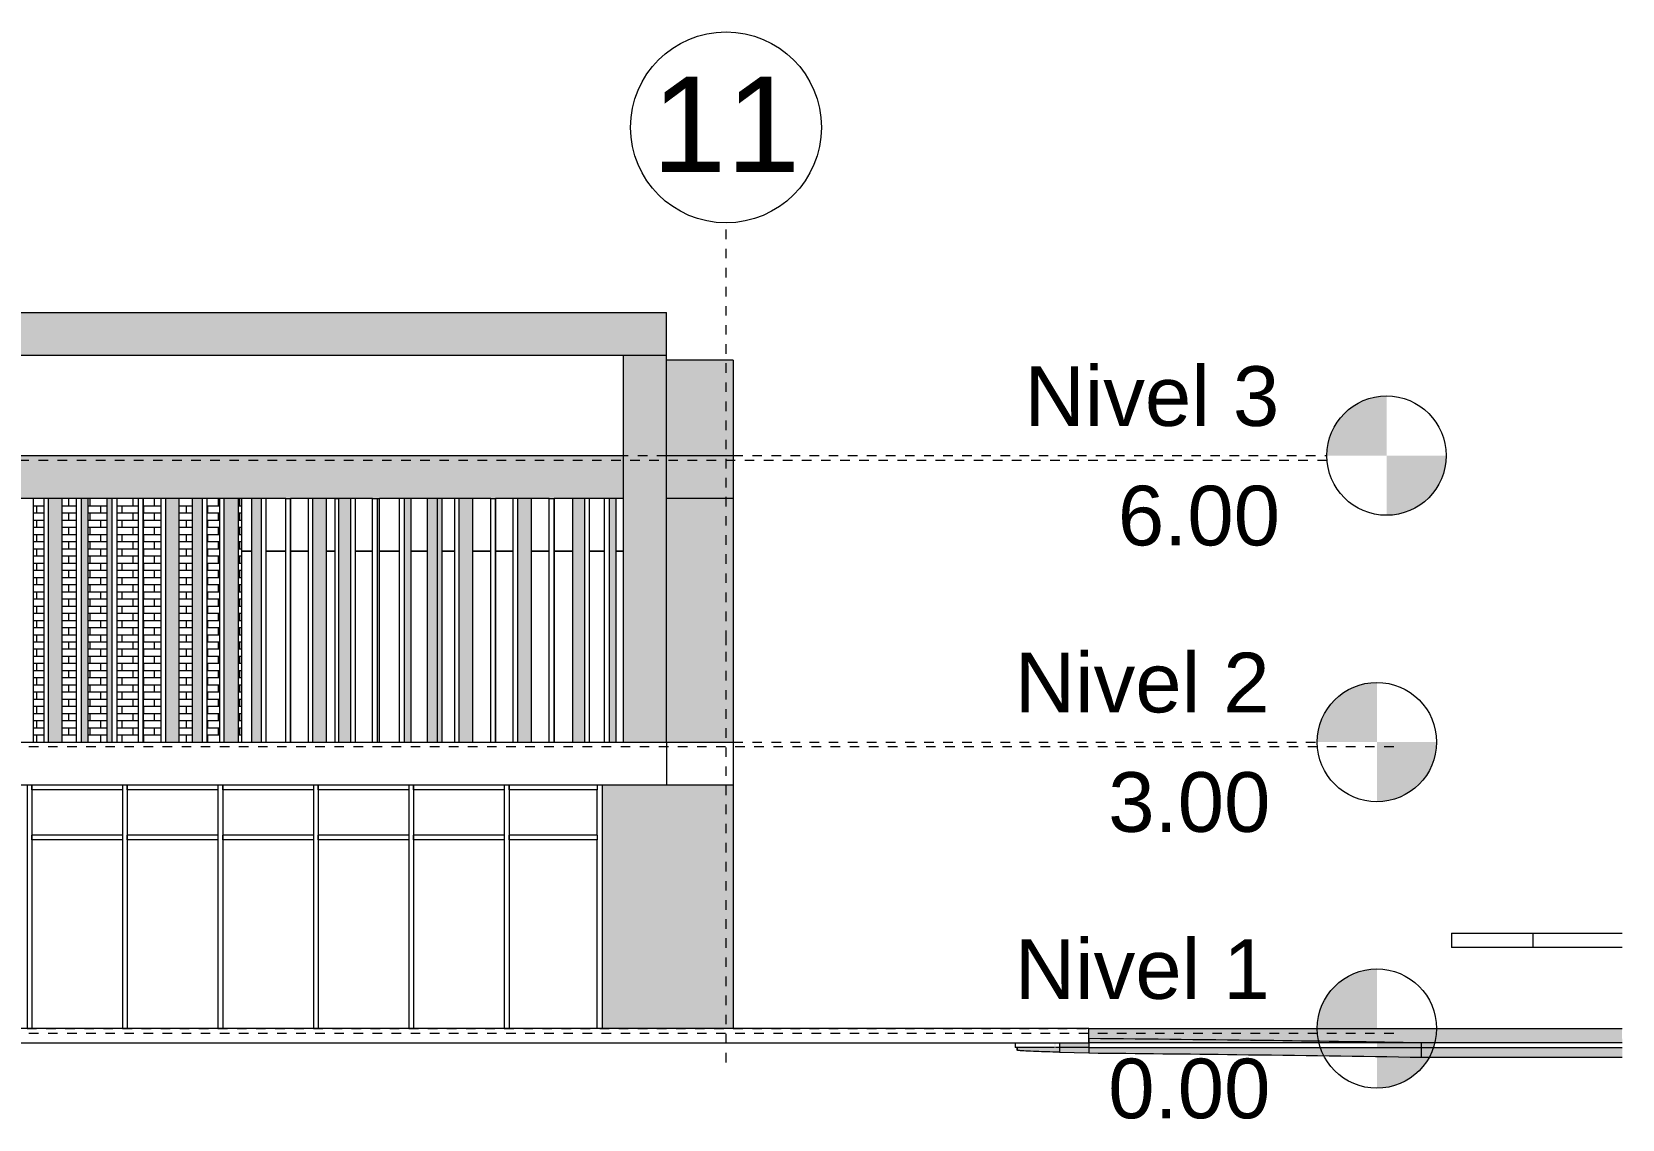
# Model space of a CAD drawing. Header units: metres. Extents: x 40 to 358, y -13 to 19.
# Drawn here: x 341.55 to 358.22, y -2.95 to 8.44 of the extents above; entities that cross this region are included whole.
import ezdxf

# ---------------------------------------------------------------- set-up
doc = ezdxf.new("R2010")
doc.units = ezdxf.units.M
doc.linetypes.add('Eje', pattern=[0.015, 0.003, -0.003, 0.006, -0.003])
doc.linetypes.add('LíneaDeRejilla', pattern=[0.021, 0.012, -0.003, 0.003, -0.003])
for name, color, linetype, lineweight in [('A-FLOR', 192, 'Continuous', 18), ('A-FLOR-LEVL', 51, 'Continuous', 18), ('A-MURO', 113, 'Continuous', 9), ('A-MURO-ACHU', 111, 'Continuous', 9), ('A-PISO', 51, 'Continuous', 9), ('A-PISO-ACHU', 8, 'Continuous', 9), ('A-PISO-RAMP', 51, 'Continuous', 5), ('A-TEXT-NIVL', 51, 'Continuous', 5), ('A-VENT-CORT', 52, 'Continuous', 5), ('A-VENT-CORT-MARC', 51, 'Continuous', 5), ('S-REJI', 1, 'Continuous', 5), ('S-REJI-IDEN', 1, 'Continuous', 5)]:
    doc.layers.add(name, color=color, linetype=linetype, lineweight=lineweight)
doc.styles.add('Arial', font='arial.ttf', dxfattribs={"height": 0.625})
doc.styles.add('Arial_1', font='arial.ttf', dxfattribs={"height": 1})

# ---------------------------------------------------------------- blocks, each defined once
blk = doc.blocks.new('Ramp - Ramp-1384892-Fachada Oriental')
at = {"layer": 'A-PISO-RAMP'}
for points in [[(57.88, -2.247), (57.88, -2.2), (57.838, -2.2), (57.838, -2.15), (57.83, -2.15), (57.83, -2.2), (57.438, -2.2), (57.439, -2.227), (57.46, -2.231), (57.552, -2.237), (57.79, -2.245), (57.859, -2.247)], [(58.189, -2.255), (58.188, -2.15), (57.88, -2.15), (57.88, -2.247), (58.034, -2.251)], [(63.777, -2.3), (63.777, -2.2), (61.674, -2.2), (61.674, -2.3), (63.17, -2.3)]]:
    blk.add_hatch(color=256, dxfattribs=at).paths.add_polyline_path(points, flags=0)
h = blk.add_hatch(color=256, dxfattribs=at)
h.paths.add_polyline_path([(61.765, -2.15), (63.777, -2.147), (63.774, -2), (58.188, -2.003), (58.188, -2.055), (58.188, -2.058), (58.189, -2.105), (60.159, -2.127), (61.734, -2.15)], flags=0)
h.paths.add_polyline_path([(61.579, -2.148), (61.579, -2.148), (61.655, -2.148)], flags=0)
h.paths.add_polyline_path([(61.882, -2.139), (61.882, -2.139), (61.889, -2.139)], flags=0)
h.paths.add_polyline_path([(63.675, -2.12), (63.675, -2.12), (63.701, -2.12)], flags=0)
h.paths.add_polyline_path([(60.692, -2.115), (60.692, -2.115), (60.687, -2.115)], flags=0)
h.paths.add_polyline_path([(60.193, -2.11), (60.193, -2.11), (60.207, -2.11)], flags=0)
h.paths.add_polyline_path([(59.06, -2.083), (59.06, -2.083), (59.069, -2.083)], flags=0)
h.paths.add_polyline_path([(60.518, -2.07), (60.518, -2.07), (60.522, -2.07)], flags=0)
h.paths.add_polyline_path([(59.147, -2.067), (59.147, -2.067), (59.203, -2.067)], flags=0)
h.paths.add_polyline_path([(59.361, -2.055), (59.361, -2.055), (59.373, -2.055)], flags=0)
h.paths.add_polyline_path([(61.353, -2.04), (61.353, -2.04), (61.376, -2.04)], flags=0)
h.paths.add_polyline_path([(60.33, -2.031), (60.33, -2.031), (60.343, -2.031)], flags=0)
h.paths.add_polyline_path([(62.075, -2.029), (62.075, -2.029), (62.101, -2.029)], flags=0)
h.paths.add_polyline_path([(62.054, -2.029), (62.054, -2.029), (62.066, -2.029)], flags=0)
h.paths.add_polyline_path([(61.554, -2.023), (61.554, -2.023), (61.562, -2.023)], flags=0)
h.paths.add_polyline_path([(62.802, -2.008), (62.802, -2.008), (62.818, -2.008)], flags=0)
h.paths.add_polyline_path([(62.157, -2.006), (62.157, -2.006), (62.176, -2.006)], flags=0)
h = blk.add_hatch(color=256, dxfattribs=at)
h.paths.add_polyline_path([(58.576, -2.2), (58.189, -2.2), (58.189, -2.255), (58.576, -2.259), (58.576, -2.255)], flags=0)
h.paths.add_polyline_path([(61.674, -2.3), (61.674, -2.2), (58.576, -2.2), (58.576, -2.259), (60.512, -2.282), (61.351, -2.295)], flags=0)
h.paths.add_polyline_path([(58.866, -2.15), (61.503, -2.147), (59.987, -2.125), (58.189, -2.105), (58.189, -2.15), (58.775, -2.15)], flags=0)
at = {"layer": 'A-FLOR-LEVL'}
for p, q in [((58.189, -2.105), (58.189, -2.255)), ((61.674, -2.3), (61.674, -2.15))]:
    blk.add_line(p, q, dxfattribs=at)
for points in [[(61.674, -2.15), (61.158, -2.141), (59.996, -2.124), (58.834, -2.111), (58.189, -2.105)], [(58.189, -2.255), (58.705, -2.26), (59.867, -2.273), (61.029, -2.289), (61.674, -2.3)]]:
    blk.add_open_spline(points, degree=3, knots=[0, 0, 0, 0, 0.444444, 1, 1, 1, 1], dxfattribs=at)
at = {"layer": 'A-PISO-RAMP'}
for p, q in [((57.88, -2.15), (57.88, -2.247)), ((58.188, -2), (63.777, -2)), ((57.438, -2.2), (57.438, -2.226)), ((57.438, -2.226), (57.438, -2.2)), ((61.674, -2.3), (63.777, -2.3))]:
    blk.add_line(p, q, dxfattribs=at)
at = {"layer": 'A-PISO-RAMP', "flags": 128}
blk.add_lwpolyline([(57.88, -2.247), (58.034, -2.251), (58.189, -2.255)], dxfattribs=at)
at = {"layer": 'A-PISO-RAMP'}
blk.add_open_spline([(57.88, -2.247), (57.833, -2.246), (57.745, -2.244), (57.622, -2.24), (57.521, -2.235), (57.453, -2.231), (57.438, -2.228), (57.438, -2.226)], degree=3, knots=[-1, -1, -1, -1, -0.833333, -0.666667, -0.444444, -0.222222, 0, 0, 0, 0], dxfattribs=at)
blk = doc.blocks.new('Panel de sistema - Vidrio-10-V866-Fachada Oriental')
at = {"layer": 'A-VENT-CORT'}
for p, q in [((49.413, 3), (49.311, 3)), ((49.773, 3), (49.565, 3)), ((50.01, 3), (49.823, 3)), ((50.286, 3), (50.2, 3))]:
    blk.add_line(p, q, dxfattribs=at)
blk = doc.blocks.new('Panel de sistema - Vidrio-10-V867-Fachada Oriental')
at = {"layer": 'A-VENT-CORT'}
for p, q in [((50.682, 3), (50.499, 3)), ((50.964, 3), (50.755, 3)), ((51.256, 3), (51.086, 3))]:
    blk.add_line(p, q, dxfattribs=at)
blk = doc.blocks.new('Panel de sistema - Vidrio-10-V868-Fachada Oriental')
at = {"layer": 'A-VENT-CORT'}
for p, q in [((51.543, 3), (51.408, 3)), ((51.92, 3), (51.734, 3)), ((52.157, 3), (51.97, 3))]:
    blk.add_line(p, q, dxfattribs=at)
blk = doc.blocks.new('Panel de sistema - Vidrio-10-V869-Fachada Oriental')
at = {"layer": 'A-VENT-CORT'}
for p, q in [((52.534, 3), (52.347, 3)), ((52.778, 3), (52.584, 3)), ((53.111, 3), (52.953, 3)), ((53.311, 3), (53.234, 3))]:
    blk.add_line(p, q, dxfattribs=at)
blk = doc.blocks.new('Panel de sistema - Vidrio-10-V870-Fachada Oriental')
at = {"layer": 'A-VENT-CORT'}
for p, q in [((49.311, 3), (49.413, 3)), ((49.565, 3), (49.773, 3)), ((49.823, 3), (50.01, 3)), ((50.2, 3), (50.286, 3))]:
    blk.add_line(p, q, dxfattribs=at)
blk = doc.blocks.new('Panel de sistema - Vidrio-10-V871-Fachada Oriental')
at = {"layer": 'A-VENT-CORT'}
for p, q in [((50.499, 3), (50.682, 3)), ((50.755, 3), (50.964, 3)), ((51.086, 3), (51.256, 3))]:
    blk.add_line(p, q, dxfattribs=at)
blk = doc.blocks.new('Panel de sistema - Vidrio-10-V872-Fachada Oriental')
at = {"layer": 'A-VENT-CORT'}
for p, q in [((51.408, 3), (51.543, 3)), ((51.734, 3), (51.92, 3)), ((51.97, 3), (52.157, 3))]:
    blk.add_line(p, q, dxfattribs=at)
blk = doc.blocks.new('Panel de sistema - Vidrio-10-V873-Fachada Oriental')
at = {"layer": 'A-VENT-CORT'}
for p, q in [((52.347, 3), (52.534, 3)), ((52.584, 3), (52.778, 3)), ((52.953, 3), (53.111, 3)), ((53.234, 3), (53.311, 3))]:
    blk.add_line(p, q, dxfattribs=at)
blk = doc.blocks.new('Montante rectangular - 50x150-V874-Fachada Oriental')
at = {"layer": 'A-VENT-CORT-MARC'}
for q in [(50.324, 3.55), (50.286, 3)]:
    blk.add_line((50.286, 3.55), q, dxfattribs=at)
blk = doc.blocks.new('Montante rectangular - 50x150-V875-Fachada Oriental')
at = {"layer": 'A-VENT-CORT-MARC'}
blk.add_line((50.286, 3), (50.286, 1), dxfattribs=at)
blk = doc.blocks.new('Panel de sistema - Vidrio-10-1633849-Fachada Oriental')
at = {"layer": 'A-VENT-CORT'}
blk.add_line((53.037, -2), (53.037, -0.025), dxfattribs=at)
blk = doc.blocks.new('Montante rectangular - 50x150-V877-Fachada Oriental')
at = {"layer": 'A-VENT-CORT-MARC'}
for p, q in [((52.062, 0), (52.062, -2)), ((52.112, 0), (52.112, -2))]:
    blk.add_line(p, q, dxfattribs=at)
blk = doc.blocks.new('Panel de sistema - Vidrio-10-1713902-Fachada Oriental')
at = {"layer": 'A-VENT-CORT'}
blk.add_line((53.037, 0.025), (53.037, 0.5), dxfattribs=at)
blk = doc.blocks.new('Montante rectangular - 50x150-1532542-Fachada Oriental')
at = {"layer": 'A-VENT-CORT-MARC'}
for p, q in [((52.062, 0.55), (52.062, 0)), ((52.112, 0.55), (52.112, 0))]:
    blk.add_line(p, q, dxfattribs=at)
blk = doc.blocks.new('Montante rectangular - 50x150-1633748-Fachada Oriental')
at = {"layer": 'A-VENT-CORT-MARC'}
for p, q in [((43.112, -0.025), (43.112, 0.025)), ((44.062, 0.025), (43.112, 0.025)), ((44.062, 0.025), (44.062, -0.025)), ((44.062, -0.025), (43.112, -0.025))]:
    blk.add_line(p, q, dxfattribs=at)
blk = doc.blocks.new('Montante rectangular - 50x150-1633848-Fachada Oriental')
at = {"layer": 'A-VENT-CORT-MARC'}
for p, q in [((52.112, -0.025), (52.112, 0.025)), ((53.037, 0.025), (52.112, 0.025)), ((53.037, 0.025), (53.037, -0.025)), ((53.037, -0.025), (52.112, -0.025))]:
    blk.add_line(p, q, dxfattribs=at)
blk = doc.blocks.new('Montante rectangular - 50x150-1713899-Fachada Oriental')
at = {"layer": 'A-VENT-CORT-MARC'}
for p, q in [((44.112, 0.5), (44.112, 0.55)), ((45.062, 0.5), (44.112, 0.5)), ((45.062, 0.55), (45.062, 0.5))]:
    blk.add_line(p, q, dxfattribs=at)
blk = doc.blocks.new('Montante rectangular - 50x150-1713900-Fachada Oriental')
at = {"layer": 'A-VENT-CORT-MARC'}
for p, q in [((52.112, 0.5), (52.112, 0.55)), ((53.037, 0.5), (52.112, 0.5)), ((53.037, 0.55), (53.037, 0.5))]:
    blk.add_line(p, q, dxfattribs=at)
blk = doc.blocks.new('Level - 5mm-546738-Fachada Oriental')
at = {"layer": 'A-TEXT-NIVL'}
h = blk.add_hatch(color=256, dxfattribs=at)
edge = h.paths.add_edge_path(flags=0)
edge.add_line((61.206, 1), (60.581, 1))
edge.add_arc((61.206, 1), 0.625, 90, 180, ccw=False)
edge.add_line((61.206, 1.625), (61.206, 1))
h = blk.add_hatch(color=256, dxfattribs=at)
edge = h.paths.add_edge_path(flags=0)
edge.add_line((61.206, 0.375), (61.206, 1))
edge.add_line((61.206, 1), (61.831, 1))
edge.add_arc((61.206, 1), 0.625, 270, 360, ccw=False)
blk.add_circle((61.206, 1), 0.625, dxfattribs=at)
blk = doc.blocks.new('Grid - 4mm-563819-Fachada Oriental')
at = {"layer": 'S-REJI-IDEN'}
blk.add_circle((10.91, 7.438), 1, dxfattribs=at)

msp = doc.modelspace()

# ---------------------------------------------------------------- hatches: boundary and pattern name
at = {"layer": 'A-MURO-ACHU'}
for points in [[(347.903, 1), (347.903, 5.05), (347.753, 5.05), (347.753, 1)], [(347.903, 1), (348.203, 1), (348.203, 5.05), (347.903, 5.05), (347.903, 2.7)], [(348.753, 4), (348.753, 5), (348.203, 5), (348.203, 4), (348.518, 4)], [(348.903, 4), (348.903, 5), (348.753, 5), (348.753, 4)], [(341.725, 1), (341.872, 1), (341.872, 3.55), (341.725, 3.55), (341.725, 3.282)], [(342.145, 1), (342.145, 3.55), (342.071, 3.55), (342.071, 1)], [(342.394, 1), (342.394, 3.55), (342.338, 3.55), (342.338, 1)], [(343.099, 1), (343.099, 3.55), (342.953, 3.55), (342.953, 1)], [(343.341, 1), (343.341, 3.55), (343.235, 3.55), (343.235, 1)], [(343.566, 1), (343.719, 1), (343.719, 3.55), (343.566, 3.55), (343.566, 3.282)], [(343.855, 1), (343.961, 1), (343.961, 3.55), (343.855, 3.55), (343.855, 3)], [(344.495, 1), (344.642, 1), (344.642, 3.55), (344.495, 3.55), (344.495, 3)], [(344.896, 1), (344.896, 3.55), (344.766, 3.55), (344.766, 1), (344.778, 1)], [(345.174, 1), (345.196, 1), (345.196, 3.55), (345.174, 3.55), (345.174, 3)], [(345.528, 1), (345.528, 3.55), (345.454, 3.55), (345.454, 1)], [(345.778, 1), (345.803, 1), (345.803, 3.55), (345.697, 3.55), (345.697, 1), (345.728, 1)], [(345.85, 1), (345.85, 3.55), (345.803, 3.55), (345.803, 1)], [(346.029, 1), (346.176, 1), (346.176, 3.55), (346.029, 3.55), (346.029, 3)], [(346.789, 1), (346.789, 3.55), (346.643, 3.55), (346.643, 1), (346.778, 1)], [(347.35, 1), (347.35, 3.55), (347.22, 3.55), (347.22, 1)], [(347.676, 1), (347.676, 3.55), (347.602, 3.55), (347.602, 1)], [(348.753, 1), (348.753, 3.55), (348.203, 3.55), (348.203, 1), (348.518, 1)], [(348.753, 1), (348.903, 1), (348.903, 3.55), (348.753, 3.55), (348.753, 3.282)], [(342.722, 1), (342.722, 1), (342.722, 3.282)], [(347.026, 1), (347.026, 1), (347.026, 3)], [(348.518, -2), (348.753, -2), (348.753, 0.55), (347.529, 0.55), (347.529, -2)], [(348.753, -2), (348.903, -2), (348.903, 0.55), (348.753, 0.55), (348.753, -0.07)]]:
    msp.add_hatch(color=256, dxfattribs=at).paths.add_polyline_path(points, flags=0)
at = {"layer": 'A-MURO-ACHU', "lineweight": 5}
h = msp.add_hatch(dxfattribs=at)
h.set_pattern_fill('FP_17', color=256, style=0, pattern_type=2)
h.set_pattern_definition([(0, (341.15791, 1), (0, 0.075), []), (90, (341.15791, 1), (-0.112, 0.075), [0.075, -0.075])])
h.paths.add_polyline_path([(341.189, 1), (341.372, 1), (341.372, 3.55), (341.189, 3.55), (341.189, 3.282)], flags=0)
h.paths.add_polyline_path([(343.753, 1), (343.753, 3.55), (343.719, 3.55), (343.719, 1)], flags=0)
h.paths.add_polyline_path([(341.682, 1), (341.682, 3.55), (341.568, 3.55), (341.568, 1)], flags=0)
h.paths.add_polyline_path([(343.522, 1), (343.522, 3.55), (343.387, 3.55), (343.387, 1)], flags=0)
h.paths.add_polyline_path([(341.872, 1), (342.023, 1), (342.023, 3.55), (341.872, 3.55), (341.872, 3.282)], flags=0)
h.paths.add_polyline_path([(343.235, 1), (343.235, 3.55), (343.099, 3.55), (343.099, 1)], flags=0)
h.paths.add_polyline_path([(342.909, 1), (342.909, 3.55), (342.722, 3.55), (342.722, 1)], flags=0)
h.paths.add_polyline_path([(342.145, 1), (342.338, 1), (342.338, 3.55), (342.145, 3.55), (342.145, 3.282)], flags=0)
h.paths.add_polyline_path([(342.672, 1), (342.672, 3.55), (342.443, 3.55), (342.443, 1)], flags=0)
at = {"layer": 'A-PISO-ACHU'}
msp.add_hatch(color=256, dxfattribs=at).paths.add_polyline_path([(343.668, 5.05), (348.203, 5.05), (348.203, 5.5), (306.583, 5.5), (306.583, 5.05), (338.818, 5.05)], flags=0)
h = msp.add_hatch(color=256, dxfattribs=at)
h.paths.add_polyline_path([(348.518, 3.55), (348.903, 3.55), (348.903, 4), (348.203, 4), (348.203, 3.55)], flags=0)
h.paths.add_polyline_path([(306.583, 3.55), (306.583, 4), (305.427, 4), (305.427, 3.55)], flags=0)
h.paths.add_polyline_path([(307.033, 3.55), (347.753, 3.55), (347.753, 4), (307.033, 4)], flags=0)

# ---------------------------------------------------------------- linework, layer by layer
at = {"layer": 'A-FLOR'}
for p, q in [((352.63, -2), (288.729, -2)), ((288.729, -2.15), (352.63, -2.15)), ((352.63, -2.15), (352.63, -2)), ((358.218, -2.15), (352.631, -2.15)), ((352.631, -2.15), (352.631, -2.2)), ((352.631, -2.2), (358.218, -2.2))]:
    msp.add_line(p, q, dxfattribs=at)
at = {"layer": 'A-MURO'}
for p, q in [((348.203, 5.05), (347.753, 5.05)), ((347.753, 1), (347.753, 5.05)), ((348.203, 1), (348.203, 5.05)), ((348.903, 5), (348.203, 5)), ((348.903, 5), (348.903, 4)), ((348.203, 4), (348.903, 4)), ((342.394, 3.55), (341.138, 3.55)), ((341.568, 3.55), (341.568, 1)), ((341.682, 1), (341.682, 3.55)), ((341.725, 3.55), (341.725, 1)), ((341.872, 1), (341.872, 3.55)), ((342.023, 1), (342.023, 3.55)), ((342.071, 3.55), (342.071, 1)), ((342.145, 1), (342.145, 3.55)), ((342.338, 3.55), (342.338, 1)), ((343.719, 3.55), (342.394, 3.55)), ((342.394, 1), (342.394, 3.55)), ((342.443, 3.55), (342.443, 1)), ((342.672, 1), (342.672, 3.55)), ((342.722, 1), (342.722, 3.55)), ((342.722, 3.55), (342.722, 1)), ((342.909, 1), (342.909, 3.55)), ((342.953, 3.55), (342.953, 1)), ((343.099, 1), (343.099, 3.55)), ((343.235, 3.55), (343.235, 1)), ((343.341, 1), (343.341, 3.55)), ((343.387, 3.55), (343.387, 1)), ((343.522, 1), (343.522, 3.55)), ((343.566, 3.55), (343.566, 1)), ((343.719, 1), (343.719, 3.55)), ((343.753, 1), (343.753, 3.55)), ((344.007, 3.55), (343.855, 3.55)), ((343.855, 3.55), (343.855, 1)), ((343.961, 1), (343.961, 3.55)), ((344.007, 3.55), (344.007, 1)), ((344.215, 1), (344.215, 3.55)), ((344.215, 3.55), (344.265, 3.55)), ((344.265, 1), (344.265, 3.55)), ((344.265, 3.55), (344.265, 1)), ((344.642, 3.55), (344.452, 3.55)), ((344.452, 1), (344.452, 3.55)), ((344.495, 3.55), (344.495, 1)), ((344.642, 1), (344.642, 3.55)), ((344.941, 3.55), (344.766, 3.55)), ((344.766, 3.55), (344.766, 1)), ((344.896, 1), (344.896, 3.55)), ((344.941, 3.55), (344.941, 1)), ((345.124, 1), (345.124, 3.55)), ((345.124, 3.55), (345.196, 3.55)), ((345.174, 3.55), (345.174, 1)), ((345.196, 1), (345.196, 3.55)), ((345.528, 3.55), (345.406, 3.55)), ((345.406, 1), (345.406, 3.55)), ((345.454, 3.55), (345.454, 1)), ((345.528, 1), (345.528, 3.55)), ((345.85, 3.55), (345.697, 3.55)), ((345.697, 3.55), (345.697, 1)), ((345.803, 1), (345.803, 3.55)), ((345.85, 3.55), (345.85, 1)), ((346.176, 3.55), (345.985, 3.55)), ((345.985, 1), (345.985, 3.55)), ((346.029, 3.55), (346.029, 1)), ((346.176, 1), (346.176, 3.55)), ((346.362, 1), (346.362, 3.55)), ((346.362, 3.55), (346.412, 3.55)), ((346.412, 1), (346.412, 3.55)), ((346.412, 3.55), (346.412, 1)), ((346.789, 3.55), (346.599, 3.55)), ((346.599, 1), (346.599, 3.55)), ((346.643, 3.55), (346.643, 1)), ((346.789, 1), (346.789, 3.55)), ((346.976, 1), (346.976, 3.55)), ((346.976, 3.55), (347.026, 3.55)), ((347.026, 1), (347.026, 3.55)), ((347.026, 3.55), (347.026, 1)), ((347.395, 3.55), (347.22, 3.55)), ((347.22, 3.55), (347.22, 1)), ((347.35, 1), (347.35, 3.55)), ((347.395, 3.55), (347.395, 1)), ((347.676, 3.55), (347.553, 3.55)), ((347.553, 1), (347.553, 3.55)), ((347.602, 3.55), (347.602, 1)), ((347.676, 1), (347.676, 3.55)), ((348.903, 3.55), (348.203, 3.55)), ((348.903, 3.55), (348.903, 1)), ((347.529, 0.55), (347.529, -2)), ((348.903, 0.55), (348.903, -2))]:
    msp.add_line(p, q, dxfattribs=at)
at = {"layer": 'A-PISO'}
for p, q in [((306.583, 5.5), (348.203, 5.5)), ((348.203, 5.05), (348.203, 5.5)), ((347.753, 5.05), (306.583, 5.05)), ((331.158, 4), (347.753, 4)), ((348.903, 4), (348.903, 3.55)), ((342.672, 3.55), (342.443, 3.55)), ((343.855, 3.55), (343.719, 3.55)), ((344.215, 3.55), (344.007, 3.55)), ((344.452, 3.55), (344.265, 3.55)), ((344.766, 3.55), (344.642, 3.55)), ((345.124, 3.55), (344.941, 3.55)), ((345.406, 3.55), (345.196, 3.55)), ((345.697, 3.55), (345.528, 3.55)), ((345.985, 3.55), (345.85, 3.55)), ((346.362, 3.55), (346.176, 3.55)), ((346.599, 3.55), (346.412, 3.55)), ((346.976, 3.55), (346.789, 3.55)), ((347.22, 3.55), (347.026, 3.55)), ((347.553, 3.55), (347.395, 3.55)), ((347.753, 3.55), (347.676, 3.55)), ((296.637, 1), (348.903, 1)), ((348.203, 1), (348.203, 0.55)), ((348.903, 1), (348.903, 0.55)), ((348.903, 0.55), (295.769, 0.55)), ((356.431, -1), (356.431, -1.15)), ((356.431, -1), (358.218, -1)), ((358.218, -1.15), (356.431, -1.15)), ((357.282, -1), (357.282, -1.15)), ((351.858, -2.15), (351.858, -2.2)), ((352.63, -2), (358.218, -2)), ((352.271, -2.2), (351.858, -2.2)), ((352.631, -2.2), (352.279, -2.2))]:
    msp.add_line(p, q, dxfattribs=at)
at = {"layer": 'A-TEXT-NIVL', "linetype": 'Eje'}
for p, q in [((286.104, 4), (355.124, 4)), ((355.124, 3.95), (286.104, 3.95)), ((286.104, 1), (355.023, 1)), ((355.824, 0.95), (286.104, 0.95)), ((286.104, -2), (355.023, -2)), ((355.824, -2.05), (286.104, -2.05))]:
    msp.add_line(p, q, dxfattribs=at)
at = {"layer": 'S-REJI', "linetype": 'LíneaDeRejilla'}
for p, q in [((348.828, 2.067), (348.828, 6.438)), ((348.828, 2.016), (348.828, 2.067)), ((348.828, -2.355), (348.828, 2.016))]:
    msp.add_line(p, q, dxfattribs=at)

# ---------------------------------------------------------------- block references
at = {"layer": 'A-PISO-RAMP'}
msp.add_blockref('Ramp - Ramp-1384892-Fachada Oriental', (294.442, 0), dxfattribs=at)
at = {"layer": 'A-TEXT-NIVL'}
for p in [(294.543, 3), (294.442, 0), (294.442, -3)]:
    msp.add_blockref('Level - 5mm-546738-Fachada Oriental', p, dxfattribs=at)
at = {"layer": 'A-VENT-CORT'}
for name in ['Panel de sistema - Vidrio-10-V866-Fachada Oriental', 'Panel de sistema - Vidrio-10-V870-Fachada Oriental', 'Panel de sistema - Vidrio-10-V867-Fachada Oriental', 'Panel de sistema - Vidrio-10-V871-Fachada Oriental', 'Panel de sistema - Vidrio-10-V868-Fachada Oriental', 'Panel de sistema - Vidrio-10-V872-Fachada Oriental', 'Panel de sistema - Vidrio-10-V869-Fachada Oriental', 'Panel de sistema - Vidrio-10-V873-Fachada Oriental', 'Panel de sistema - Vidrio-10-1713902-Fachada Oriental', 'Panel de sistema - Vidrio-10-1633849-Fachada Oriental']:
    msp.add_blockref(name, (294.442, 0), dxfattribs=at)
at = {"layer": 'A-VENT-CORT-MARC'}
for name, p in [('Montante rectangular - 50x150-V874-Fachada Oriental', (294.442, 0)), ('Montante rectangular - 50x150-V875-Fachada Oriental', (294.442, 0)), ('Montante rectangular - 50x150-1532542-Fachada Oriental', (289.442, 0)), ('Montante rectangular - 50x150-1713899-Fachada Oriental', (297.442, 0)), ('Montante rectangular - 50x150-1532542-Fachada Oriental', (290.442, 0)), ('Montante rectangular - 50x150-1713899-Fachada Oriental', (298.442, 0)), ('Montante rectangular - 50x150-1532542-Fachada Oriental', (291.442, 0)), ('Montante rectangular - 50x150-1713899-Fachada Oriental', (299.442, 0)), ('Montante rectangular - 50x150-1532542-Fachada Oriental', (292.442, 0)), ('Montante rectangular - 50x150-1713899-Fachada Oriental', (300.442, 0)), ('Montante rectangular - 50x150-1532542-Fachada Oriental', (293.442, 0)), ('Montante rectangular - 50x150-1713899-Fachada Oriental', (301.442, 0)), ('Montante rectangular - 50x150-1532542-Fachada Oriental', (294.442, 0)), ('Montante rectangular - 50x150-1713900-Fachada Oriental', (294.442, 0)), ('Montante rectangular - 50x150-V877-Fachada Oriental', (289.442, 0)), ('Montante rectangular - 50x150-1633748-Fachada Oriental', (298.442, 0)), ('Montante rectangular - 50x150-V877-Fachada Oriental', (290.442, 0)), ('Montante rectangular - 50x150-1633748-Fachada Oriental', (299.442, 0)), ('Montante rectangular - 50x150-V877-Fachada Oriental', (291.442, 0)), ('Montante rectangular - 50x150-1633748-Fachada Oriental', (300.442, 0)), ('Montante rectangular - 50x150-V877-Fachada Oriental', (292.442, 0)), ('Montante rectangular - 50x150-1633748-Fachada Oriental', (301.442, 0)), ('Montante rectangular - 50x150-V877-Fachada Oriental', (293.442, 0)), ('Montante rectangular - 50x150-1633748-Fachada Oriental', (302.442, 0)), ('Montante rectangular - 50x150-V877-Fachada Oriental', (294.442, 0)), ('Montante rectangular - 50x150-1633848-Fachada Oriental', (294.442, 0))]:
    msp.add_blockref(name, p, dxfattribs=at)
at = {"layer": 'S-REJI-IDEN'}
msp.add_blockref('Grid - 4mm-563819-Fachada Oriental', (337.918, 0), dxfattribs=at)

# ---------------------------------------------------------------- texts
at = {"layer": 'A-TEXT-NIVL', "char_height": 0.625, "attachment_point": 3, "line_spacing_factor": 0.941778, "style": 'Arial'}
for s, insert, width in [('Nivel 3', (354.625, 4.936), 3.19084), ('6.00', (354.633, 3.685), 2.0354), ('Nivel 2', (354.524, 1.936), 3.19084), ('3.00', (354.532, 0.685), 2.0354), ('Nivel 1', (354.524, -1.064), 3.19084), ('0.00', (354.532, -2.315), 2.0354)]:
    msp.add_mtext(s, dxfattribs=dict(at, insert=insert, width=width))
at = {"layer": 'S-REJI-IDEN', "insert": (348.828, 7.969), "char_height": 1, "width": 1.86088, "attachment_point": 2, "line_spacing_factor": 0.941778, "style": 'Arial_1'}
msp.add_mtext('11', dxfattribs=at)

doc.saveas('drawing.dxf')
